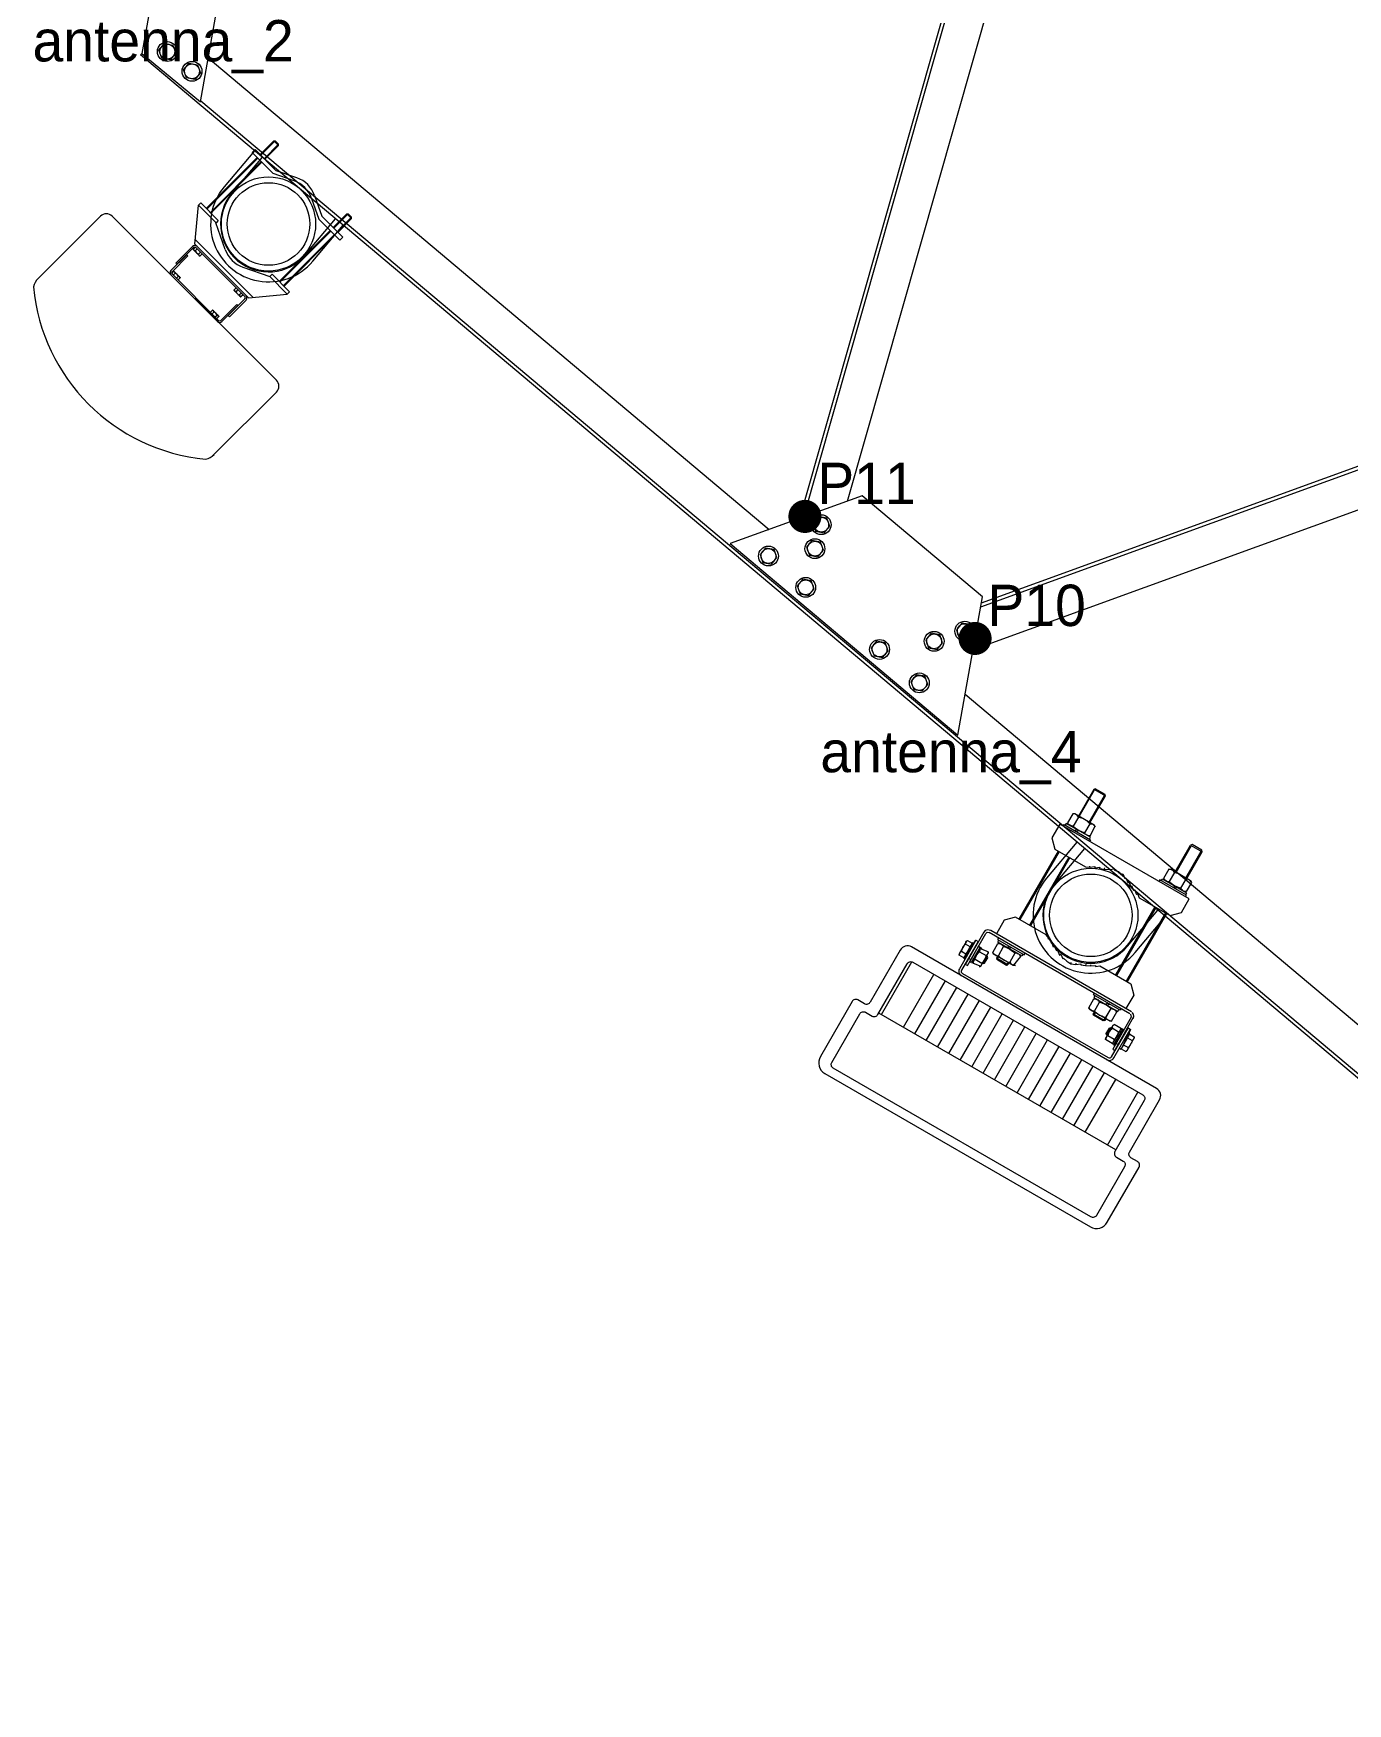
# Model space of a CAD drawing. Header units: millimetres. Extents: x 750177 to 754896, y 114758 to 119506.
# Drawn here: x 750177 to 751767, y 115517 to 117538 of the extents above; entities that cross this region are included whole.
import ezdxf

# ---------------------------------------------------------------- set-up
doc = ezdxf.new("R2010")
doc.units = ezdxf.units.MM
doc.header["$LTSCALE"] = 30
doc.layers.add('ANTENNA_LABELS', color=2, linetype='Continuous')
doc.layers.add('VERTEX_LABELS', color=7, linetype='Continuous')
doc.layers.add('ANTENNAS DISHES', color=7, linetype='Continuous', lineweight=5)
doc.layers.add('STEELWORK', color=7, linetype='Continuous', lineweight=13)

msp = doc.modelspace()

# ---------------------------------------------------------------- linework, layer by layer
at = {"layer": 'ANTENNAS DISHES', "color": 3}
for p, q in [((750467.8, 117407.7), (750451.1, 117391)), ((750469.3, 117407.7), (750451.9, 117390.2)), ((750473.5, 117403.4), (750456.1, 117386)), ((750473.5, 117402), (750456.8, 117385.3)), ((750467.8, 117407.7), (750469.3, 117407.7)), ((750467.8, 117407.7), (750473.5, 117402)), ((750473.5, 117403.4), (750469.3, 117407.7)), ((750473.5, 117402), (750473.5, 117403.4)), ((750447.6, 117387.4), (750386, 117325.8)), ((750448.3, 117386.7), (750386.7, 117325.1)), ((750452.6, 117382.5), (750391, 117320.8)), ((750453.3, 117381.8), (750391.7, 117320.1)), ((750492.2, 117359.3), (750467.1, 117368)), ((750495.8, 117362.8), (750470.6, 117371.5)), ((750517.1, 117341.4), (750525.9, 117316.3)), ((750372.1, 117282.7), (750376.5, 117329.7)), ((750513.5, 117337.9), (750522.3, 117312.8)), ((750556.3, 117319.3), (750539.6, 117302.6)), ((750557.7, 117319.3), (750540.3, 117301.9)), ((750556.3, 117319.3), (750557.7, 117319.3)), ((750556.3, 117319.3), (750561.9, 117313.6)), ((750561.9, 117315.1), (750557.7, 117319.3)), ((750409, 117276), (750397.7, 117308.5)), ((750536, 117299.1), (750474.4, 117237.4)), ((750561.9, 117315.1), (750544.5, 117297.6)), ((750561.9, 117313.6), (750545.2, 117296.9)), ((750561.9, 117313.6), (750561.9, 117315.1)), ((750369.3, 117279.9), (750349.1, 117259.7)), ((750372.9, 117279), (750370.4, 117276.5)), ((750536.7, 117298.4), (750475.1, 117236.7)), ((750541, 117294.1), (750479.4, 117232.5)), ((750541.7, 117293.4), (750480.1, 117231.8)), ((750343.3, 117250.7), (750362.5, 117269.8)), ((750344.7, 117249.3), (750363.8, 117268.5)), ((750349.1, 117259.7), (750350.5, 117258.3)), ((750370.7, 117278.4), (750350.5, 117258.3)), ((750362.5, 117269.8), (750363.8, 117268.5)), ((750370.4, 117275.9), (750370.4, 117276.5)), ((750370.4, 117275.9), (750378, 117268.3)), ((750375, 117277), (750372.5, 117274.4)), ((750373.5, 117278.4), (750432.8, 117219.2)), ((750379.1, 117272.8), (750376.6, 117270.3)), ((750378, 117268.3), (750378.6, 117268.3)), ((750381.2, 117270.8), (750378.6, 117268.3)), ((750399.6, 117189), (750343.3, 117245.3)), ((750344.1, 117247.2), (750346.5, 117249.6)), ((750344.7, 117246.6), (750401, 117190.4)), ((750346.1, 117245.2), (750348.5, 117247.6)), ((750347.1, 117249.6), (750346.5, 117249.6)), ((750347.1, 117249.6), (750354.4, 117242.3)), ((750350, 117241.3), (750352.4, 117243.7)), ((750352, 117239.4), (750354.4, 117241.8)), ((750354.4, 117242.3), (750354.4, 117241.8)), ((750430.4, 117254.7), (750462.8, 117243.4)), ((750422.3, 117229.7), (750419.7, 117227.2)), ((750419.7, 117226.6), (750419.7, 117227.2)), ((750419.7, 117226.6), (750427.4, 117218.9)), ((750424.3, 117227.6), (750421.8, 117225.1)), ((750428.5, 117223.5), (750425.9, 117221)), ((750427.4, 117218.9), (750428, 117218.9)), ((750430.5, 117221.4), (750428, 117218.9)), ((750437, 117217.8), (750484, 117222.2)), ((750484, 117222.2), (750486.8, 117225.1)), ((750391, 117200.3), (750393.4, 117202.7)), ((750393, 117198.4), (750395.4, 117200.8)), ((750394, 117202.7), (750393.4, 117202.7)), ((750394, 117202.7), (750401.3, 117195.5)), ((750403.7, 117190.4), (750422.8, 117209.6)), ((750424.2, 117208.2), (750405, 117189)), ((750432.8, 117216.4), (750412.6, 117196.2)), ((750414, 117194.8), (750434.2, 117215)), ((750422.8, 117209.6), (750424.2, 117208.2)), ((750396.9, 117194.5), (750399.3, 117196.9)), ((750398.9, 117192.5), (750401.3, 117194.9)), ((750401.3, 117195.5), (750401.3, 117194.9)), ((750412.6, 117196.2), (750414, 117194.8))]:
    msp.add_line(p, q, dxfattribs=at)
at = {"layer": 'ANTENNAS DISHES', "color": 5}
for p, q in [((751442.4, 116590.2), (751461, 116622.5)), ((751454.3, 116583.3), (751472.9, 116615.6)), ((751455.3, 116582.7), (751474, 116615)), ((751428.8, 116581.3), (751428.2, 116582.4)), ((751429.9, 116580.3), (751428.8, 116581.3)), ((751436.9, 116576.6), (751435.1, 116578.6)), ((751439.1, 116575), (751436.9, 116576.6)), ((751440.3, 116574.3), (751436.9, 116573.1)), ((751442.3, 116573.2), (751438.9, 116572)), ((751441.2, 116573.5), (751439.1, 116575)), ((751461.9, 116577.5), (751461.3, 116578.6)), ((751558.4, 116523.2), (751577.1, 116555.5)), ((751559.5, 116522.6), (751578.1, 116554.9)), ((751417, 116548.4), (751369.4, 116466)), ((751417.9, 116547.9), (751370.4, 116465.5)), ((751429.8, 116541), (751382.3, 116458.6)), ((751430.9, 116540.4), (751383.3, 116458)), ((751571.2, 116515.8), (751589.9, 116548.1)), ((751572.4, 116515.1), (751591.1, 116547.4)), ((751455.2, 116528.7), (751455.3, 116530.2)), ((751472.9, 116526.6), (751473.2, 116528.2)), ((751479, 116525.9), (751479.1, 116527.3)), ((751550.6, 116526.3), (751544.3, 116515.3)), ((751545.5, 116513.3), (751544.3, 116515.3)), ((751544.3, 116515.3), (751545.1, 116514.1)), ((751550.6, 116526.3), (751553, 116526.3)), ((751557.5, 116522.3), (751551.2, 116511.5)), ((751553.2, 116509.4), (751551.2, 116511.5)), ((751576.9, 116512.5), (751553, 116526.3)), ((751560.2, 116521.6), (751557.5, 116522.3)), ((751562.7, 116520.7), (751560.2, 116521.6)), ((751576.9, 116512.5), (751578.1, 116510.4)), ((751555.3, 116507.9), (751553.2, 116509.4)), ((751557.5, 116506.3), (751555.3, 116507.9)), ((751556.7, 116507.1), (751557.3, 116503.6)), ((751558.8, 116505.9), (751559.4, 116502.4)), ((751565.7, 116502.4), (751565, 116503.6)), ((751566.7, 116501.3), (751565.7, 116502.4)), ((751567.7, 116500.4), (751566.7, 116501.3)), ((751569, 116500), (751567.7, 116500.4)), ((751570.3, 116499.5), (751569, 116500)), ((751569.3, 116499.5), (751571.8, 116499.4)), ((751571.8, 116499.4), (751570.3, 116499.5)), ((751578.1, 116510.4), (751571.8, 116499.4)), ((751534, 116480.9), (751486.4, 116398.5)), ((751535, 116480.2), (751487.5, 116397.9)), ((751546.8, 116473.5), (751499.2, 116391.1)), ((751548, 116472.8), (751500.4, 116390.4)), ((751306, 116439.5), (751297, 116423.9)), ((751303.4, 116434.5), (751304.8, 116435.8)), ((751304.7, 116436.7), (751305, 116437.5)), ((751304.8, 116435.8), (751304.7, 116436.7)), ((751310.3, 116432.6), (751304.8, 116435.8)), ((751305, 116437.5), (751305.3, 116438.3)), ((751305.3, 116438.3), (751306, 116439.2)), ((751306, 116439.5), (751307.3, 116440.1)), ((751306, 116439.2), (751306.5, 116439.8)), ((751306.5, 116439.8), (751307.3, 116440.1)), ((751322.8, 116430.4), (751324.3, 116430.9)), ((751323.4, 116430.5), (751322.9, 116429.9)), ((751324.3, 116430.9), (751323.4, 116430.5)), ((751503.4, 116351.6), (751333.4, 116449.8)), ((751357.2, 116430.4), (751356.5, 116433.8)), ((751359.2, 116429.3), (751358.5, 116432.7)), ((751405.6, 116442.8), (751404.3, 116441.9)), ((751409.1, 116437.8), (751407.9, 116437)), ((751203, 116350.6), (751239.8, 116414.4)), ((751297, 116423.3), (751297.3, 116424.1)), ((751297, 116423.9), (751297.1, 116422.4)), ((751297.1, 116422.4), (751297, 116423.3)), ((751297.3, 116424.1), (751297.7, 116425.1)), ((751297.7, 116425.1), (751298.2, 116425.7)), ((751305.2, 116423.7), (751299.7, 116426.9)), ((751308.6, 116418.4), (751311, 116417)), ((751313.7, 116414.5), (751313.8, 116412.8)), ((751316.5, 116417.4), (751316.8, 116419.1)), ((751316.5, 116417.4), (751324.3, 116412.9)), ((751316.8, 116419.1), (751317.6, 116420.7)), ((751318, 116421.9), (751317.5, 116423.7)), ((751317.6, 116420.7), (751318.2, 116422.4)), ((751318.6, 116423.1), (751318.2, 116425)), ((751324.2, 116411.1), (751323.8, 116410.2)), ((751324.3, 116412), (751324.2, 116411.1)), ((751324.3, 116412.9), (751324.3, 116412)), ((751325.9, 116413.9), (751326.7, 116413.4)), ((751329.6, 116420.3), (751330.4, 116419.9)), ((751331.1, 116421), (751330.3, 116421.5)), ((751344.4, 116420.4), (751343.2, 116418.3)), ((751356.3, 116413.6), (751355, 116411.4)), ((751365.1, 116409.9), (751362.6, 116409.9)), ((751370.1, 116423), (751371.4, 116420.8)), ((751432.3, 116413.6), (751432.2, 116412)), ((751438.3, 116412.9), (751438.2, 116411.3)), ((751450.3, 116411.5), (751449.9, 116410)), ((751456.1, 116410.6), (751456, 116409.3)), ((751229.7, 116335.1), (751266.6, 116399.1)), ((751243.4, 116327.2), (751280.4, 116391.2)), ((751321.7, 116408.3), (751323.1, 116409.1)), ((751257.2, 116319.3), (751294.1, 116383.3)), ((751270.9, 116311.3), (751307.9, 116375.3)), ((751453.9, 116358.6), (751460.2, 116369.6)), ((751486.6, 116186.8), (751199.8, 116352.4)), ((751284.7, 116303.4), (751321.6, 116367.4)), ((751298.4, 116295.4), (751335.4, 116359.4)), ((751312.2, 116287.5), (751349.1, 116351.5)), ((751454.6, 116357.4), (751453.9, 116358.6)), ((751453.9, 116358.6), (751455, 116356.6)), ((751455.6, 116356.5), (751454.6, 116357.4)), ((751478.9, 116342.8), (751455, 116356.6)), ((751460.4, 116353.4), (751459.2, 116351.3)), ((751461.5, 116352.8), (751460.2, 116350.7)), ((751460.7, 116354.7), (751467, 116365.6)), ((751480.7, 116357.7), (751472, 116343.9)), ((751473.6, 116363.2), (751476.9, 116364.3)), ((751474.5, 116362.7), (751476.8, 116361.1)), ((751475.7, 116362), (751479, 116363.1)), ((751476.8, 116361.1), (751478.8, 116359.6)), ((751478.8, 116359.6), (751480.7, 116357.7)), ((751480.7, 116357.7), (751482.1, 116357.7)), ((751481.4, 116342.7), (751487.7, 116353.7)), ((751482.1, 116357.7), (751483.5, 116357.2)), ((751483.5, 116357.2), (751484.8, 116356.8)), ((751485.9, 116356.1), (751486.8, 116354.9)), ((751487.7, 116353.7), (751486.4, 116355.8)), ((751486.8, 116354.9), (751487.7, 116353.7)), ((751325.9, 116279.6), (751362.9, 116343.6)), ((751339.7, 116271.6), (751376.6, 116335.6)), ((751474.4, 116345.4), (751473.2, 116343.2)), ((751478.9, 116342.8), (751481.4, 116342.7)), ((751480.7, 116333.1), (751479.8, 116333.6)), ((751480.5, 116334.8), (751481.3, 116334.3)), ((751490, 116329.3), (751482.1, 116333.9)), ((751496.2, 116331.7), (751484.6, 116338.4)), ((751507.9, 116345.6), (751508.6, 116348.2)), ((751353.4, 116263.7), (751390.4, 116327.7)), ((751367.2, 116255.8), (751404.1, 116319.8)), ((751380.9, 116247.8), (751417.9, 116311.8)), ((751482.2, 116315.6), (751474.2, 116320.2)), ((751476.3, 116325.5), (751475.4, 116325.9)), ((751476.9, 116326.7), (751476.1, 116327.1)), ((751482.9, 116316.1), (751483.6, 116316.8)), ((751489.6, 116313.8), (751486.9, 116315.4)), ((751487.7, 116323.9), (751489.7, 116324.3)), ((751488.4, 116325), (751490.4, 116325.6)), ((751491.1, 116309.9), (751493, 116308.8)), ((751493.2, 116309.1), (751498.8, 116305.9)), ((751500.9, 116322.5), (751506.5, 116319.3)), ((751503.4, 116326.9), (751509, 116323.6)), ((751394.7, 116239.9), (751431.6, 116303.9)), ((751408.4, 116231.9), (751445.4, 116295.9)), ((751422.2, 116224), (751459.1, 116288)), ((751435.9, 116216.1), (751472.9, 116280.1)), ((751449.7, 116208.1), (751486.6, 116272.1)), ((751476.4, 116192.7), (751513.3, 116256.7))]:
    msp.add_line(p, q, dxfattribs=at)
at = {"layer": 'ANTENNAS DISHES', "color": 3}
for points in [[(750467.1, 117368), (750441.6, 117393.4), (750445.1, 117397), (750470.6, 117371.5)], [(750525.9, 117316.3), (750551.2, 117290.9), (750547.7, 117287.4), (750522.3, 117312.8)], [(750372.1, 117282.7), (750437, 117217.8)], [(750442.5, 117218.3), (750372.6, 117288.2)]]:
    msp.add_lwpolyline(points, dxfattribs=at)
msp.add_lwpolyline([(750394.5, 117027.3), (750470.9, 117103.7, 0.414214), (750470.9, 117117.9), (750272.1, 117316.5, 0.414214), (750258, 117316.5), (750181.6, 117240.1)], format="xyb", dxfattribs=at)
for points in [[(750379.3, 117332.5), (750400.5, 117311.3), (750397.8, 117308.5), (750376.5, 117329.7)], [(750484, 117222.2), (750462.8, 117243.4), (750465.6, 117246.3), (750486.8, 117225)]]:
    msp.add_lwpolyline(points, close=True, dxfattribs=at)
at = {"layer": 'ANTENNAS DISHES', "color": 5}
for points in [[(751460, 116623.1), (751474, 116615), (751473.6, 116616.8), (751461.7, 116623.7), (751460.1, 116623), (751441.4, 116590.7)], [(751437.3, 116593.1), (751435.8, 116593.4), (751434.5, 116593.3), (751428.2, 116582.4), (751429.4, 116580.2)], [(751461.9, 116577.5), (751460.6, 116579.7), (751437, 116593.3), (751434.5, 116593.3)], [(751502.4, 116511.3), (751504.7, 116505.6), (751505.7, 116506.6), (751508.2, 116500.8), (751509.4, 116501.8), (751511.8, 116496), (751513, 116496.9), (751514.9, 116491.9), (751552.2, 116470.3), (751565.9, 116473.9), (751575.4, 116490.4), (751418.8, 116580.8), (751409.3, 116564.3)], [(751422.8, 116578.5), (751424, 116580.6), (751456.1, 116562), (751454.9, 116559.9)], [(751454.6, 116562.9), (751455.8, 116565), (751426.6, 116581.9), (751425.4, 116579.8)], [(751446.5, 116587.8), (751443.9, 116588.7), (751441.3, 116589.4), (751435.1, 116578.6), (751433.7, 116578.6), (751429.9, 116580.3), (751432.4, 116578.9), (751433.7, 116578.6)], [(751441.3, 116589.4), (751440.6, 116590.6), (751439.8, 116591.7)], [(751451.1, 116585.2), (751453.2, 116583.3), (751455.1, 116581.4), (751448.8, 116570.6), (751446.2, 116571.2), (751441.2, 116573.5)], [(751455.1, 116581.4), (751456.5, 116581.4), (751457.8, 116581.3), (751460.3, 116579.9), (751461.3, 116578.6), (751455.6, 116566.6), (751453.1, 116566.6)], [(751409.3, 116564.3), (751412.9, 116550.8), (751449.9, 116529.4), (751455.2, 116528.7), (751461.3, 116529.6), (751461.2, 116527.9), (751467.2, 116528.8), (751467, 116527.4), (751472.9, 116526.6), (751479, 116525.9), (751485.2, 116526.7), (751484.9, 116525.3), (751490, 116523.5), (751493.8, 116520.2), (751495.1, 116521), (751497.4, 116515.3), (751498.6, 116516), (751501, 116510.4), (751502.4, 116511.3)], [(751455.6, 116566.6), (751454.3, 116566.5), (751452.9, 116567), (751451.5, 116567.5), (751450.4, 116568.5), (751449.5, 116569.4), (751448.8, 116570.6)], [(751571, 116492.9), (751572.2, 116495), (751540, 116513.6), (751538.8, 116511.5)], [(751541.7, 116512.6), (751542.9, 116514.7), (751572.1, 116497.9), (751570.8, 116495.8)], [(751548.4, 116511.9), (751547.2, 116512.2), (751545.1, 116514.1), (751548.4, 116511.9), (751549.8, 116511.5), (751551.2, 116511.5)], [(751554.8, 116525.3), (751553.5, 116526), (751552, 116526.2), (751550.6, 116526.3)], [(751557.5, 116522.3), (751556.7, 116523.5), (751555.8, 116524.7), (751554.5, 116525.4)], [(751574.1, 116514.2), (751572.6, 116514.4), (751571.2, 116514.4), (751565, 116503.6), (751562.3, 116504.2), (751557.5, 116506.3)], [(751571.2, 116514.4), (751569.3, 116516.3), (751567.4, 116518), (751564.9, 116519.4)], [(751578.1, 116510.4), (751577.3, 116511.7), (751576.4, 116512.8)], [(751505.7, 116353.8), (751335.3, 116452.2), (751331.3, 116453.1), (751328.6, 116452.1), (751326.9, 116450.1), (751304.6, 116411.4)], [(751416.2, 116428.3), (751415.1, 116427.4), (751412.6, 116433.2), (751411.4, 116432.2), (751409.1, 116437.8), (751405.6, 116442.8), (751402.4, 116447), (751365.3, 116468.4), (751351.7, 116464.6), (751342.2, 116448.2)], [(751307.3, 116440.1), (751312.8, 116436.9), (751302.6, 116419.2), (751297.1, 116422.4)], [(751300, 116428.6), (751299.7, 116426.9), (751298.2, 116425.7), (751300, 116428.6), (751300.8, 116430.2), (751301.5, 116431.7), (751303.4, 116434.5)], [(751304.3, 116411.6), (751307, 116410), (751329.3, 116448.7), (751331.1, 116450.2), (751333.5, 116449.7)], [(751311.9, 116413.6), (751312.9, 116413.1), (751323.4, 116431.4), (751322.5, 116432)], [(751369.8, 116423.2), (751370.8, 116421.9), (751371.4, 116420.8), (751362.6, 116409.9), (751339, 116423.5), (751337.7, 116425.7), (751344, 116436.6), (751346.5, 116436.6)], [(751337.7, 116425.7), (751338.3, 116424.6), (751339.5, 116423.6), (751340.5, 116422.7), (751341.9, 116422.2), (751343.1, 116421.8), (751344.5, 116421.8), (751350.8, 116432.7)], [(751344.7, 116443.3), (751343.6, 116441.3), (751375.7, 116422.7), (751376.8, 116424.7)], [(751374.1, 116423.6), (751372.8, 116421.4), (751343.7, 116438.2), (751345, 116440.5)], [(751344, 116436.6), (751345.3, 116436.7), (751346.9, 116436.4)], [(751346.7, 116436.5), (751348, 116435.7), (751349.2, 116434.7), (751350.1, 116433.9), (751350.8, 116432.7), (751353.4, 116432), (751355.9, 116430.9), (751358.3, 116429.8), (751360.5, 116428.2), (751362.7, 116426.6), (751364.6, 116424.7), (751358.3, 116413.8), (751359, 116412.6), (751359.9, 116411.8), (751361.1, 116410.8), (751365.1, 116409.9), (751362.4, 116410.3), (751361.1, 116410.8)], [(751316.5, 116417.4), (751315.6, 116417), (751315.1, 116416.3), (751314.1, 116414.7), (751314.4, 116415.7), (751313.8, 116413.8), (751313.8, 116412.8), (751323.1, 116409.1), (751332.2, 116424.9), (751332.1, 116426.4), (751322.9, 116429.9), (751322.2, 116429.2), (751321.9, 116428.2), (751321.6, 116427.4), (751321.7, 116426.5)], [(751318.2, 116422.4), (751320.3, 116425.2), (751321.7, 116426.5), (751329.6, 116421.9), (751328.5, 116418.5)], [(751326.7, 116415.4), (751325.5, 116414.1), (751324.3, 116412.9)], [(751325.2, 116412.7), (751326, 116412.2), (751327.9, 116412.7), (751331.6, 116419.2), (751331.1, 116421), (751326, 116412.2)], [(751331.1, 116422.9), (751329.6, 116421.9)], [(751332.1, 116426.4), (751332, 116424.6)], [(751357.3, 116413), (751356.1, 116410.8), (751342.1, 116418.9)], [(751343.4, 116421), (751342.2, 116418.8), (751342.6, 116417.4), (751354.5, 116410.5), (751356.1, 116410.8)], [(751344.5, 116421.8), (751346.4, 116419.9), (751348.6, 116418.3), (751350.7, 116416.8), (751353.2, 116415.6), (751355.7, 116414.5), (751358.3, 116413.8)], [(751368.6, 116423.8), (751367.2, 116424.4), (751366, 116424.7), (751364.6, 116424.7)], [(751416.2, 116428.3), (751418.6, 116422.5), (751419.9, 116423.6), (751422.3, 116417.8), (751423.3, 116418.7), (751427.5, 116415.3), (751432.2, 116412), (751438.2, 116411.3), (751444.3, 116412.1), (751444.2, 116410.6)], [(751444.2, 116410.6), (751449.9, 116410), (751456, 116409.3), (751462.2, 116410.1), (751462, 116408.6), (751467.4, 116409.5), (751504.6, 116387.9), (751508.3, 116374.2), (751498.8, 116357.8)], [(751323.3, 116409.4), (751322.5, 116408.8), (751321.7, 116408.3)], [(751493, 116357.7), (751491.8, 116355.7), (751459.6, 116374.3), (751460.8, 116376.3)], [(751461.2, 116373.3), (751460, 116371.1), (751489.1, 116354.3), (751490.4, 116356.5)], [(751462.5, 116369.6), (751460.2, 116369.6), (751461.6, 116369.5), (751463, 116369.3)], [(751480.7, 116357.7), (751474.4, 116346.8), (751471.9, 116347.5), (751469.5, 116348.5), (751467, 116349.6), (751464.8, 116351.2), (751462.7, 116352.7), (751460.7, 116354.7), (751459.3, 116354.7), (751455.6, 116356.5), (751458, 116355.2), (751459.3, 116354.7)], [(751464.3, 116368.6), (751465.2, 116367.7), (751466.3, 116366.8), (751467, 116365.6), (751469.7, 116364.9), (751474.5, 116362.7)], [(751504.3, 116351.2), (751505.2, 116347.2), (751482.9, 116308.5), (751485.6, 116306.9), (751508.6, 116348.2), (751508.2, 116350.9), (751506.5, 116353.2)], [(751480.8, 116332.6), (751482.6, 116336.5), (751482.3, 116335.6), (751482.1, 116334.8), (751482.1, 116333.9), (751480.8, 116332.6), (751479.7, 116331.2), (751478.7, 116329.7), (751477.9, 116328.1), (751477.3, 116326.5), (751476.8, 116324.8), (751476.1, 116324.3), (751475.4, 116323.8), (751474.2, 116320.2), (751474.2, 116321.2), (751474.5, 116322.1), (751474.8, 116323), (751475.4, 116323.8), (751483.3, 116337.7), (751484.6, 116338.4), (751483.9, 116337.9), (751483.2, 116337.3)], [(751481.4, 116342.7), (751479.9, 116342.8), (751478.5, 116343.3), (751477.2, 116343.7), (751476.2, 116344.6), (751475.1, 116345.6), (751474.4, 116346.8)], [(751483.7, 116314.5), (751482.6, 116315.1), (751493.2, 116333.4), (751494.3, 116332.8)], [(751488.9, 116325.9), (751489.5, 116327.5), (751490, 116329.3), (751491.5, 116330.3), (751492.4, 116332), (751492.6, 116333.7), (751492.6, 116332.3)], [(751484.6, 116318.5), (751484.8, 116319.3), (751484.8, 116320.2), (751476.8, 116324.8)], [(751484.8, 116320.2), (751486, 116321.4), (751487.1, 116322.8)], [(751503.7, 116313.1), (751502.5, 116311.7), (751501.4, 116310.5), (751495.8, 116313.7)], [(751509, 116323.6), (751508.9, 116322.9), (751508.9, 116322), (751509, 116322.2), (751500.1, 116306.7), (751498.8, 116305.9), (751499.4, 116306.4), (751500.2, 116306.9)], [(751501.4, 116310.5), (751501.3, 116309.6), (751501.1, 116308.6)], [(751507.9, 116320.4), (751507.2, 116319.9), (751506.5, 116319.3), (751505.9, 116317.6), (751505.4, 116316)]]:
    msp.add_lwpolyline(points, dxfattribs=at)
for points in [[(751591.1, 116547.4), (751590.6, 116549.3), (751578.8, 116556.1), (751577.1, 116555.5)], [(751309.8, 116414.5), (751320.5, 116433.1), (751322.4, 116432), (751311.7, 116413.5)], [(751473.2, 116343.2), (751471.5, 116343), (751459.7, 116349.8), (751459.2, 116351.3)], [(751475.4, 116325.9), (751475.1, 116327.7), (751478.8, 116334.2), (751480.5, 116334.8)], [(751485.4, 116313.1), (751496.2, 116331.7), (751494.5, 116332.7), (751483.8, 116314.1)], [(751483.4, 116316.5), (751482.2, 116315.6), (751482.9, 116316.1)]]:
    msp.add_lwpolyline(points, close=True, dxfattribs=at)
for points in [[(751129.1, 116299.7, 0.414214), (751134.6, 116279.2), (751455.9, 116093.7, 0.414214), (751476.3, 116099.2), (751514.8, 116165.9, 0.414214), (751513, 116172.7), (751504.9, 116177.4, -0.414214), (751503.1, 116184.2), (751539.6, 116247.4, 0.414214), (751535.9, 116261.1), (751239.5, 116432.3, 0.414214), (751225.8, 116428.6), (751189.3, 116365.4, -0.414214), (751182.5, 116363.5), (751174.4, 116368.2, 0.414214), (751167.6, 116366.4)], [(751485.5, 116184.9, 0.414214), (751487.4, 116178), (751495.5, 116173.3, -0.414214), (751497.3, 116166.5), (751463.3, 116107.6, -0.414214), (751456.5, 116105.8), (751144.7, 116285.8, -0.414214), (751142.9, 116292.6), (751176.9, 116351.5, -0.414214), (751183.7, 116353.4), (751191.8, 116348.7, 0.414214), (751198.6, 116350.5), (751234.2, 116412.1, -0.414214), (751241, 116413.9), (751519.3, 116253.3, -0.414214), (751521.1, 116246.4)]]:
    msp.add_lwpolyline(points, format="xyb", close=True, dxfattribs=at)
for points in [[(751317.3, 116440.4), (751297.3, 116405.8, 0.414214), (751299.5, 116397.6)], [(751314.9, 116436.4), (751313.2, 116437.3), (751302.5, 116418.7), (751304.1, 116417.8), (751317.2, 116440.5), (751319.9, 116438.9), (751299.9, 116404.3, 0.414214), (751301, 116400.2), (751477.4, 116298.4, 0.414214), (751481.5, 116299.5), (751501.5, 116334.1), (751504.2, 116332.6), (751493, 116308.8), (751503.7, 116327.4), (751501.8, 116328.4)], [(751475.9, 116295.8, 0.414214), (751484.1, 116298), (751504.1, 116332.6), (751501.5, 116334.1)]]:
    msp.add_lwpolyline(points, format="xyb", dxfattribs=at)
at = {"layer": 'ANTENNAS DISHES', "color": 3}
for centre, radius, start, end in [((750484, 117329.9), 35, 19.2963, 70.4162), ((750480.5, 117326.3), 35, 19.2963, 70.4162), ((750372.1, 117277.1), 3.97, 44.6312, 135.1527), ((750372.1, 117277), 2, 45, 135), ((750373, 117277.1), 2.7, 192.254, 257.746), ((750381.4, 117279.3), 10.1, 208.2858, 241.7142), ((750379.2, 117270.9), 2.7, 192.254, 257.746), ((750442, 117287.8), 35, 199.619, 250.7389), ((750195.8, 117226.9), 19.4, 133.0501, 168.2941), ((750346, 117248), 3.78, 134.8825, 225.404), ((750346, 117248), 1.9, 135.0352, 225.0352), ((750346, 117247.1), 2.56, 12.2892, 77.7812), ((750343.9, 117239.1), 9.64, 28.321, 61.7494), ((750351.9, 117241.2), 2.56, 12.2892, 77.7812), ((750406.9, 117252.6), 231.1, 185.4086, 264.6266), ((750422.4, 117227.7), 2.7, 192.254, 257.746), ((750430.7, 117229.9), 10.1, 208.2858, 241.7142), ((750428.6, 117221.6), 2.7, 192.254, 257.746), ((750431.3, 117217.8), 2, 315, 45), ((750431.3, 117217.8), 4, 315, 45), ((750392.9, 117200.2), 2.56, 12.2892, 77.7812), ((750390.8, 117192.3), 9.64, 28.321, 61.7494), ((750398.8, 117194.4), 2.56, 12.2892, 77.7812), ((750402.3, 117191.7), 3.8, 225.0352, 315.0352), ((750402.3, 117191.7), 1.9, 225.0352, 315.0352), ((750381.3, 117041.5), 19.4, 281.7411, 316.9851)]:
    msp.add_arc(centre, radius, start, end, dxfattribs=at)
at = {"layer": 'STEELWORK'}
for p, q in [((751378.8, 117900), (751108.8, 116952.5)), ((752610.7, 115580.4), (750379.3, 117455.8)), ((751323.1, 116843.8), (752994.2, 117450.5))]:
    msp.add_line(p, q, dxfattribs=at)
for points in [[(751374.8, 117901.1), (751103.9, 116950.8)], [(751161.9, 116971.8), (751423.3, 117889)], [(752683.8, 115521.9), (752679.7, 115516.9), (750306.6, 117511.5), (750308.3, 117513.5)], [(750388.5, 117507.9), (751067.2, 116937.5)], [(751323.9, 116848.6), (752990.5, 117453.6)], [(753034.7, 117416.5), (751313.9, 116791.7)], [(751304.4, 116738.2), (752024, 116133.3)]]:
    msp.add_lwpolyline(points, dxfattribs=at)
for points in [[(750330.9, 117641.2), (750308.2, 117513.2), (750379.1, 117454.9), (750417.5, 117671.5)], [(750342.5, 117505.8), (750332.2, 117507.6), (750328.7, 117517.4), (750335.4, 117525.4), (750345.6, 117523.5), (750349.2, 117513.8)], [(750372.3, 117481.9), (750362.1, 117483.7), (750358.5, 117493.5), (750365.2, 117501.4), (750375.4, 117499.6), (750379, 117489.8)], [(751020, 116920.3), (751295.6, 116688.7), (751325.3, 116856.1), (751179.8, 116978.3)], [(751119.9, 116945), (751123.4, 116935.2), (751133.7, 116933.4), (751140.4, 116941.4), (751136.8, 116951.2), (751126.6, 116953)], [(751056.1, 116907.1), (751059.6, 116897.3), (751069.9, 116895.5), (751076.6, 116903.5), (751073, 116913.2), (751062.8, 116915)], [(751112.2, 116916), (751115.8, 116906.3), (751126, 116904.5), (751132.7, 116912.4), (751129.1, 116922.2), (751118.9, 116924)], [(751101.1, 116869.2), (751104.7, 116859.5), (751114.9, 116857.7), (751121.6, 116865.6), (751118.1, 116875.4), (751107.8, 116877.2)], [(751293.7, 116816.2), (751297.2, 116806.4), (751307.5, 116804.6), (751314.2, 116812.5), (751310.6, 116822.3), (751300.4, 116824.1)], [(751190.5, 116794.1), (751194.1, 116784.4), (751204.3, 116782.5), (751211, 116790.5), (751207.4, 116800.3), (751197.2, 116802.1)], [(751256.6, 116803.9), (751260.1, 116794.1), (751270.3, 116792.3), (751277, 116800.3), (751273.5, 116810.1), (751263.2, 116811.9)], [(751238.7, 116753.6), (751242.2, 116743.9), (751252.4, 116742.1), (751259.1, 116750), (751255.6, 116759.8), (751245.4, 116761.6)]]:
    msp.add_lwpolyline(points, close=True, dxfattribs=at)
for points in [[(750444.4, 117395.7), (750407.7, 117352, 1), (750514.9, 117262), (750551.5, 117305.6)], [(750453.5, 117388), (750416.9, 117344.3, 1), (750505.7, 117269.7), (750542.3, 117313.3)], [(751439.5, 116559.3), (751402.9, 116515.6, 1), (751510, 116425.5), (751546.7, 116469.2)], [(751448.7, 116551.5), (751412, 116507.9, 1), (751500.8, 116433.3), (751537.5, 116476.9)]]:
    msp.add_lwpolyline(points, format="xyb", dxfattribs=at)
for centre, radius in [((750338.9, 117515.6), 12), ((750338.9, 117515.6), 9), ((750368.8, 117491.7), 12), ((750368.8, 117491.7), 9), ((750461.3, 117307), 57), ((750461.3, 117307), 50), ((751130.1, 116943.2), 12), ((751130.1, 116943.2), 9), ((751066.3, 116905.3), 12), ((751122.5, 116914.2), 12), ((751122.5, 116914.2), 9), ((751066.3, 116905.3), 9), ((751111.4, 116867.4), 12), ((751111.4, 116867.4), 9), ((751266.8, 116802.1), 12), ((751303.9, 116814.4), 12), ((751303.9, 116814.4), 9), ((751200.7, 116792.3), 12), ((751200.7, 116792.3), 9), ((751266.8, 116802.1), 9), ((751248.9, 116751.8), 12), ((751248.9, 116751.8), 9), ((751456.4, 116470.6), 57), ((751456.4, 116470.6), 50)]:
    msp.add_circle(centre, radius, dxfattribs=at)
at = {"layer": 'VERTEX_LABELS', "true_color": 0xecff19, "const_width": 20}
msp.add_lwpolyline([(751100.4, 116953.2, 1), (751120.4, 116953.2, 1)], format="xyb", close=True, dxfattribs=at)
at = {"layer": 'VERTEX_LABELS', "true_color": 0x19a9ff, "const_width": 20}
msp.add_lwpolyline([(751306.3, 116805.6, 1), (751326.3, 116805.6, 1)], format="xyb", close=True, dxfattribs=at)

# ---------------------------------------------------------------- texts
at = {"layer": 'ANTENNA_LABELS', "color": 3}
msp.add_text('antenna_2', height=50, dxfattribs=at).set_placement((750175.8, 117503.7))
at = {"layer": 'ANTENNA_LABELS', "color": 5}
msp.add_text('antenna_4', height=50, dxfattribs=at).set_placement((751129.1, 116643.7))
at = {"layer": 'VERTEX_LABELS', "true_color": 0xecff19}
msp.add_text('P11', height=50, dxfattribs=at).set_placement((751125.4, 116968.2))
at = {"layer": 'VERTEX_LABELS', "true_color": 0x19a9ff}
msp.add_text('P10', height=50, dxfattribs=at).set_placement((751331.3, 116820.6))

doc.saveas('drawing.dxf')
